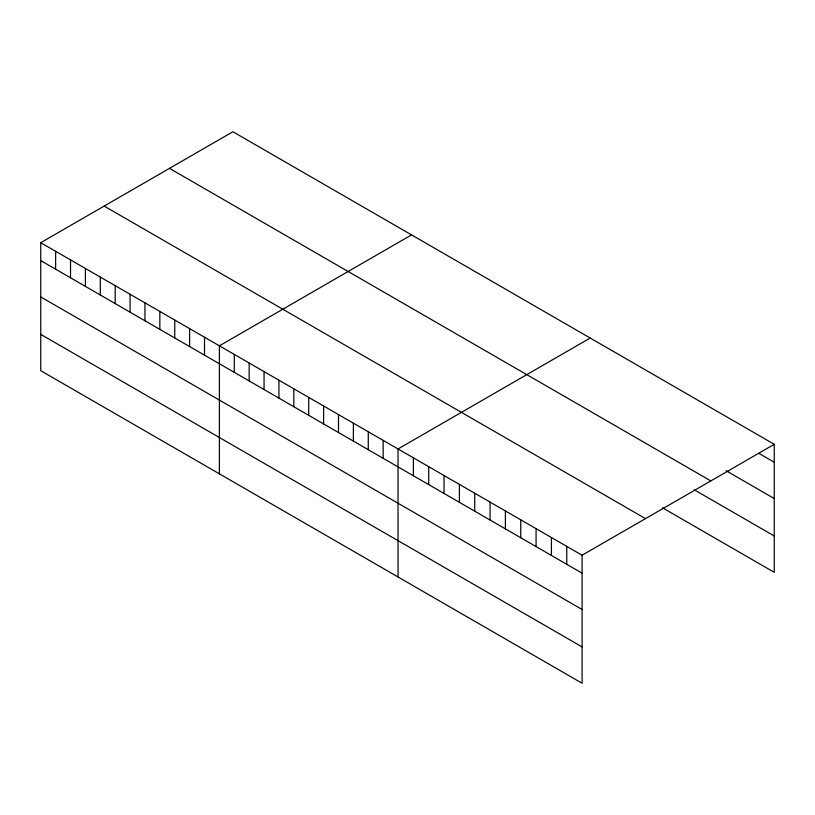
<?xml version="1.0" encoding="UTF-8"?>
<svg xmlns="http://www.w3.org/2000/svg" width="815" height="815" viewBox="0 0 815 815"><rect width="100%" height="100%" fill="white"/><g stroke="black" fill="none" stroke-linecap="round" stroke-linejoin="round"><path stroke-width="1.22" d="M40.75 242.687L582.093 555.229L582.093 683.245L40.75 370.703L40.75 242.687L232.907 131.755L774.25 444.297L774.25 572.313L662.503 507.796M411.544 234.893L219.398 345.825L219.398 473.841M590.192 338.031L398.036 448.963L398.036 576.979M582.093 555.229L774.25 444.297M758.908 453.364L774.25 462.217M726.043 470.713L774.25 498.546M169.489 168.359L710.843 480.901M694.268 489.805L774.25 535.985M104.157 206.083L645.511 518.625M40.75 260.606L582.093 573.159M40.75 296.945L582.093 609.488M40.75 334.374L582.093 646.916M566.761 546.376L566.761 564.296M551.419 537.523L551.419 555.443M536.087 528.67L536.087 546.59M520.744 519.807L520.744 537.737M505.402 510.954L505.402 528.874M490.07 502.101L490.07 520.021M474.727 493.248L474.727 511.168M459.395 484.385L459.395 502.315M444.053 475.532L444.053 493.452M428.721 466.679L428.721 484.599M413.378 457.826L413.378 475.746M383.152 440.375L383.152 458.295M368.268 431.777L368.268 449.697M353.374 423.179L353.374 441.109M338.49 414.591L338.49 432.51M323.606 405.992L323.606 423.912M308.722 397.394L308.722 415.324M293.828 388.806L293.828 406.726M278.944 380.208L278.944 398.128M264.06 371.609L264.06 389.539M249.166 363.021L249.166 380.941M234.282 354.423L234.282 372.343M204.504 337.237L204.504 355.157M189.62 328.639L189.62 346.558M174.736 320.04L174.736 337.96M159.842 311.452L159.842 329.372M144.958 302.854L144.958 320.774M130.074 294.256L130.074 312.176M115.19 285.668L115.19 303.588M100.296 277.069L100.296 294.989M85.412 268.471L85.412 286.391M70.528 259.883L70.528 277.803M55.634 251.285L55.634 269.205"/></g></svg>
